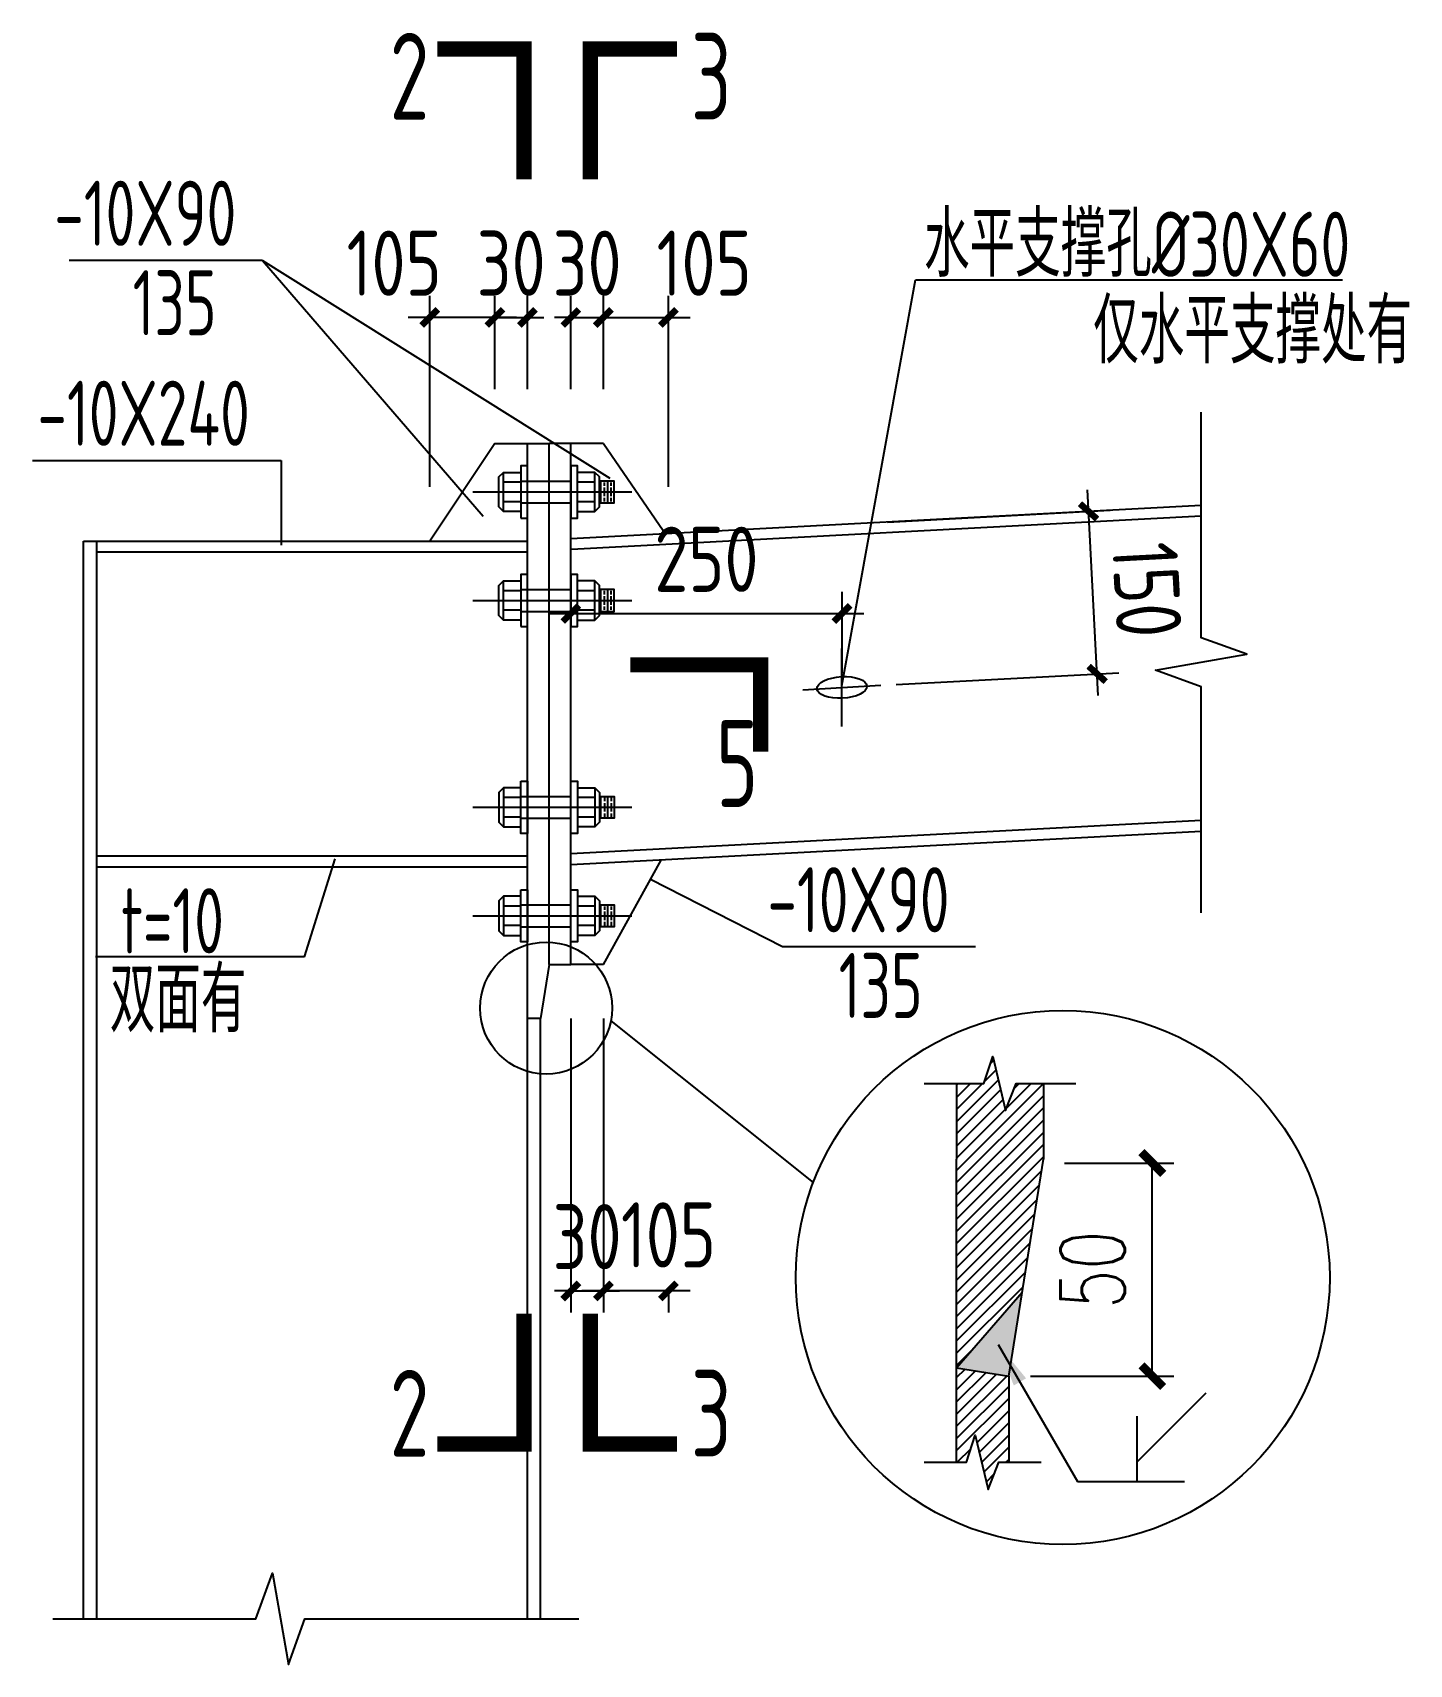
# Model space of a CAD drawing. Extents: x -89996 to 1006241, y -2176 to 440573.
# Drawn here: x 942376 to 948721, y 61317 to 68836 of the extents above; entities that cross this region are included whole.
import ezdxf
from ezdxf.enums import TextEntityAlignment as Align

# ---------------------------------------------------------------- set-up
doc = ezdxf.new("R2010")
doc.units = 0
doc.header["$LTSCALE"] = 1000
doc.header["$MEASUREMENT"] = 0
for name, color, linetype in [('AXIS', 3, 'Continuous'), ('DIM', 146, 'Continuous'), ('GL', 150, 'Continuous'), ('PUB_DIM', 3, 'Continuous'), ('PUB_TEXT', 7, 'Continuous'), ('PZ', 202, 'Continuous'), ('S-钢-钢柱线.......STEEL-COLUMN', 60, 'Continuous'), ('TEXT', 7, 'Continuous'), ('THIN', 7, 'Continuous'), ('引出线', 3, 'Continuous'), ('引线', 3, 'Continuous'), ('杆件(青色)', 4, 'Continuous')]:
    doc.layers.add(name, color=color, linetype=linetype)
doc.styles.add('_TCH_DIM_T3', font='SIMPLEX', dxfattribs={"width": 0.705882, "bigfont": 'GBCBIG'})
doc.styles.get("Standard").update_dxf_attribs({"font": 'gbenor.shx', "bigfont": 'gbcbig.shx'})
doc.styles.add('TSSD_Dimension', font='Tssdeng.shx', dxfattribs={"width": 0.8, "bigfont": 'hztxt.shx'})
doc.styles.add('TSSD_Norm', font='tssdeng.shx', dxfattribs={"bigfont": 'hztxt.shx'})
doc.styles.add('TSSD_Num', font='Tssdeng.shx', dxfattribs={"width": 0.7, "bigfont": 'hztxt.shx'})
doc.dimstyles.new('TCH_100_5', dxfattribs={"dimtxt": 297.5, "dimasz": 100, "dimexe": 100, "dimexo": 100, "dimgap": 126.25, "dimtad": 1, "dimdec": 0, "dimlfac": 0.2, "dimzin": 0, "dimdsep": 46, "dimtxsty": '_TCH_DIM_T3', "dimblk": 'ARCHTICK', "dimcen": 0.09, "dimclrd": 126, "dimclre": 126, "dimclrt": 7, "dimazin": 2, "dimtfac": 1, "dimtdec": 0, "dimtix": 1, "dimtmove": 2, "dimatfit": 3, "dimfxl": 0, "dimtolj": 1, "dimtzin": 0, "dimarcsym": 0})
doc.dimstyles.new('TSSD_20_100', dxfattribs={"dimtxt": 300, "dimasz": 75, "dimexe": 100, "dimexo": 250, "dimgap": 100, "dimtad": 1, "dimdec": 0, "dimlfac": 0.2, "dimzin": 0, "dimdsep": 46, "dimtxsty": 'TSSD_Dimension', "dimblk": 'ARCHTICK', "dimcen": 0, "dimdle": 100, "dimclrt": 7, "dimadec": 0, "dimazin": 0, "dimtfac": 1, "dimtdec": 0, "dimtix": 1, "dimtmove": 2, "dimatfit": 3, "dimfxl": 0, "dimtolj": 1, "dimtzin": 0, "dimarcsym": 0})
doc.dimstyles.new('TSSD_LEADER_STYLE_200.0', dxfattribs={"dimtxt": 0.18, "dimasz": 200, "dimexe": 0.18, "dimexo": 0.0625, "dimgap": 0.09, "dimtad": 0, "dimtih": 1, "dimtoh": 1, "dimdec": 4, "dimzin": 0, "dimdsep": 46, "dimtxsty": 'Standard', "dimcen": 0.09, "dimadec": 0, "dimazin": 0, "dimtfac": 1, "dimtdec": 4, "dimtofl": 0, "dimtmove": 0, "dimatfit": 3, "dimfxl": 0, "dimtolj": 1, "dimtzin": 0, "dimarcsym": 0})
pattern_1 = [(90, (613515.36, -791812.67), (31.8515994, 1e-11), []), (90, (613531.286, -791812.67), (31.8515994, 1e-11), [15.9257997, -7.9628998])]
pattern_2 = [(90, (613515.36, -791812.67), (31.8515994, 1e-11), []), (90, (613531.286, -791812.67), (31.8515994, 1e-11), [15.9257997, -7.9628998])]
pattern_3 = [(90, (613515.36, -792312.67), (31.8515994, 1e-11), []), (90, (613531.286, -792312.67), (31.8515994, 1e-11), [15.9257997, -7.9628998])]
pattern_4 = [(90, (613515.36, -792312.67), (31.8515994, 1e-11), []), (90, (613531.286, -792312.67), (31.8515994, 1e-11), [15.9257997, -7.9628998])]
pattern_5 = [(270, (613515.36, 923298.193), (31.8515994, -1e-11), []), (270, (613531.286, 923298.193), (31.8515994, -1e-11), [15.9257997, -7.9628998])]
pattern_6 = [(270, (613515.36, 923298.193), (31.8515994, -1e-11), []), (270, (613531.286, 923298.193), (31.8515994, -1e-11), [15.9257997, -7.9628998])]
pattern_7 = [(270, (613515.36, 923798.193), (31.8515994, -1e-11), []), (270, (613531.286, 923798.193), (31.8515994, -1e-11), [15.9257997, -7.9628998])]
pattern_8 = [(270, (613515.36, 923798.193), (31.8515994, -1e-11), []), (270, (613531.286, 923798.193), (31.8515994, -1e-11), [15.9257997, -7.9628998])]

# ---------------------------------------------------------------- blocks, each defined once
blk = doc.blocks.new('_ArchTick')
at = {"color": 0, "linetype": 'ByBlock', "const_width": 0.4}
blk.add_lwpolyline([(-0.5, -0.5), (0.5, 0.5)], dxfattribs=at)
blk = doc.blocks.new('*D963')
at = {"layer": 'Defpoints', "color": 0, "transparency": 16777216}
for p in [(946106.2, 66159.1), (944856.2, 65632.1), (946106.2, 65632.1)]:
    blk.add_point(p, dxfattribs=at)
at = {"layer": 'PUB_DIM', "color": 0, "lineweight": -2, "transparency": 16777216}
for p, q in [((944856.2, 65882.1), (944856.2, 66259.1)), ((946106.2, 65882.1), (946106.2, 66259.1)), ((944756.2, 66159.1), (946206.2, 66159.1))]:
    blk.add_line(p, q, dxfattribs=at)
at = {"layer": 'PUB_DIM', "color": 0, "lineweight": -2, "transparency": 16777216, "xscale": 75, "yscale": 75, "zscale": 75, "rotation": 180}
blk.add_blockref('_ArchTick', (944856.2, 66159.1), dxfattribs=at)
at = {"layer": 'PUB_DIM', "color": 0, "lineweight": -2, "transparency": 16777216, "xscale": 75, "yscale": 75, "zscale": 75}
blk.add_blockref('_ArchTick', (946106.2, 66159.1), dxfattribs=at)
at = {"layer": 'PUB_DIM', "color": 7, "transparency": 16777216, "insert": (945481.2, 66409.1), "char_height": 300, "attachment_point": 5, "style": 'TSSD_Dimension'}
blk.add_mtext('\\A1;250', dxfattribs=at)
blk = doc.blocks.new('*D964')
at = {"layer": 'Defpoints', "color": 0, "transparency": 16777216}
for p in [(947242.4, 66629.8), (946066.2, 66567.5), (946105.9, 65818.5)]:
    blk.add_point(p, dxfattribs=at)
at = {"layer": 'PUB_DIM', "color": 0, "lineweight": -2, "transparency": 16777216}
for p, q in [((947287.4, 65781), (947237.1, 66729.7)), ((946315.9, 66580.7), (947342.3, 66635.1)), ((946355.6, 65831.8), (947382, 65886.2))]:
    blk.add_line(p, q, dxfattribs=at)
at = {"layer": 'PUB_DIM', "color": 0, "lineweight": -2, "transparency": 16777216, "xscale": 75, "yscale": 75, "zscale": 75}
for p, rotation in [((947242.4, 66629.8), 93.03350658928557), ((947282.1, 65880.9), 273.0335065892856)]:
    blk.add_blockref('_ArchTick', p, dxfattribs=dict(at, rotation=rotation))
at = {"layer": 'PUB_DIM', "color": 7, "transparency": 16777216, "insert": (947511.9, 66268.6), "char_height": 300, "attachment_point": 5, "rotation": 273.03351, "style": 'TSSD_Dimension'}
blk.add_mtext('\\A1;150', dxfattribs=at)
blk = doc.blocks.new('*D965')
at = {"layer": 'Defpoints', "color": 0, "transparency": 16777216}
for p in [(944656.2, 67523.3), (944506.2, 66942.8), (944656.2, 66942.8)]:
    blk.add_point(p, dxfattribs=at)
at = {"layer": 'DIM', "color": 0, "lineweight": -2, "transparency": 16777216}
for p, q in [((944506.2, 67192.8), (944506.2, 67623.3)), ((944656.2, 67192.8), (944656.2, 67623.3)), ((944506.2, 67523.3), (944431.2, 67523.3)), ((944506.2, 67523.3), (944656.2, 67523.3)), ((944656.2, 67523.3), (944731.2, 67523.3))]:
    blk.add_line(p, q, dxfattribs=at)
at = {"layer": 'DIM', "color": 0, "lineweight": -2, "transparency": 16777216, "xscale": 75, "yscale": 75, "zscale": 75}
blk.add_blockref('_ArchTick', (944506.2, 67523.3), dxfattribs=at)
at = {"layer": 'DIM', "color": 0, "lineweight": -2, "transparency": 16777216, "xscale": 75, "yscale": 75, "zscale": 75, "rotation": 180}
blk.add_blockref('_ArchTick', (944656.2, 67523.3), dxfattribs=at)
at = {"layer": 'DIM', "color": 7, "transparency": 16777216, "insert": (944581.2, 67773.3), "char_height": 300, "attachment_point": 5, "style": 'TSSD_Dimension'}
blk.add_mtext('\\A1;30', dxfattribs=at)
blk = doc.blocks.new('*D966')
at = {"layer": 'Defpoints', "color": 0, "transparency": 16777216}
for p in [(945006.2, 67523.3), (944856.2, 66942.8), (945006.2, 66942.8)]:
    blk.add_point(p, dxfattribs=at)
at = {"layer": 'DIM', "color": 0, "lineweight": -2, "transparency": 16777216}
for p, q in [((944856.2, 67192.8), (944856.2, 67623.3)), ((945006.2, 67192.8), (945006.2, 67623.3)), ((944856.2, 67523.3), (944781.2, 67523.3)), ((944856.2, 67523.3), (945006.2, 67523.3)), ((945006.2, 67523.3), (945081.2, 67523.3))]:
    blk.add_line(p, q, dxfattribs=at)
at = {"layer": 'DIM', "color": 0, "lineweight": -2, "transparency": 16777216, "xscale": 75, "yscale": 75, "zscale": 75}
blk.add_blockref('_ArchTick', (944856.2, 67523.3), dxfattribs=at)
at = {"layer": 'DIM', "color": 0, "lineweight": -2, "transparency": 16777216, "xscale": 75, "yscale": 75, "zscale": 75, "rotation": 180}
blk.add_blockref('_ArchTick', (945006.2, 67523.3), dxfattribs=at)
at = {"layer": 'DIM', "color": 7, "transparency": 16777216, "insert": (944931.2, 67773.3), "char_height": 300, "attachment_point": 5, "style": 'TSSD_Dimension'}
blk.add_mtext('\\A1;30', dxfattribs=at)
blk = doc.blocks.new('*D967')
at = {"layer": 'Defpoints', "color": 0, "transparency": 16777216}
for p in [(944206.2, 67523.3), (944506.2, 66942.8), (944206.2, 66492.8)]:
    blk.add_point(p, dxfattribs=at)
at = {"layer": 'DIM', "color": 0, "lineweight": -2, "transparency": 16777216}
for p, q in [((944206.2, 66742.8), (944206.2, 67623.3)), ((944506.2, 67192.8), (944506.2, 67623.3)), ((944606.2, 67523.3), (944106.2, 67523.3))]:
    blk.add_line(p, q, dxfattribs=at)
at = {"layer": 'DIM', "color": 0, "lineweight": -2, "transparency": 16777216, "xscale": 75, "yscale": 75, "zscale": 75, "rotation": 180}
blk.add_blockref('_ArchTick', (944206.2, 67523.3), dxfattribs=at)
at = {"layer": 'DIM', "color": 0, "lineweight": -2, "transparency": 16777216, "xscale": 75, "yscale": 75, "zscale": 75}
blk.add_blockref('_ArchTick', (944506.2, 67523.3), dxfattribs=at)
at = {"layer": 'DIM', "color": 7, "transparency": 16777216, "insert": (944041.8, 67773.3), "char_height": 300, "attachment_point": 5, "style": 'TSSD_Dimension'}
blk.add_mtext('\\A1;105', dxfattribs=at)
blk = doc.blocks.new('*D968')
at = {"layer": 'Defpoints', "color": 0, "transparency": 16777216}
for p in [(945306.2, 67523.3), (945006.2, 66942.8), (945306.2, 66492.8)]:
    blk.add_point(p, dxfattribs=at)
at = {"layer": 'DIM', "color": 0, "lineweight": -2, "transparency": 16777216}
for p, q in [((945006.2, 67192.8), (945006.2, 67623.3)), ((945306.2, 66742.8), (945306.2, 67623.3)), ((944906.2, 67523.3), (945406.2, 67523.3))]:
    blk.add_line(p, q, dxfattribs=at)
at = {"layer": 'DIM', "color": 0, "lineweight": -2, "transparency": 16777216, "xscale": 75, "yscale": 75, "zscale": 75, "rotation": 180}
blk.add_blockref('_ArchTick', (945006.2, 67523.3), dxfattribs=at)
at = {"layer": 'DIM', "color": 0, "lineweight": -2, "transparency": 16777216, "xscale": 75, "yscale": 75, "zscale": 75}
blk.add_blockref('_ArchTick', (945306.2, 67523.3), dxfattribs=at)
at = {"layer": 'DIM', "color": 7, "transparency": 16777216, "insert": (945470.6, 67773.3), "char_height": 300, "attachment_point": 5, "style": 'TSSD_Dimension'}
blk.add_mtext('\\A1;105', dxfattribs=at)
blk = doc.blocks.new('*D969')
at = {"layer": 'Defpoints', "color": 0, "transparency": 16777216}
for p in [(944856.2, 64542.8), (945006.2, 64542.8), (945006.2, 63038.1)]:
    blk.add_point(p, dxfattribs=at)
at = {"layer": 'DIM', "color": 0, "lineweight": -2, "transparency": 16777216}
for p, q in [((944856.2, 64292.8), (944856.2, 62938.1)), ((945006.2, 64292.8), (945006.2, 62938.1)), ((944856.2, 63038.1), (944781.2, 63038.1)), ((944856.2, 63038.1), (945006.2, 63038.1)), ((945006.2, 63038.1), (945081.2, 63038.1))]:
    blk.add_line(p, q, dxfattribs=at)
at = {"layer": 'DIM', "color": 0, "lineweight": -2, "transparency": 16777216, "xscale": 75, "yscale": 75, "zscale": 75}
blk.add_blockref('_ArchTick', (944856.2, 63038.1), dxfattribs=at)
at = {"layer": 'DIM', "color": 0, "lineweight": -2, "transparency": 16777216, "xscale": 75, "yscale": 75, "zscale": 75, "rotation": 180}
blk.add_blockref('_ArchTick', (945006.2, 63038.1), dxfattribs=at)
at = {"layer": 'DIM', "color": 7, "transparency": 16777216, "insert": (944931.2, 63288.1), "char_height": 300, "attachment_point": 5, "style": 'TSSD_Dimension'}
blk.add_mtext('\\A1;30', dxfattribs=at)
blk = doc.blocks.new('*D970')
at = {"layer": 'Defpoints', "color": 0, "transparency": 16777216}
for p in [(945006.2, 64542.8), (945306.2, 63296.2), (945006.2, 63038.1)]:
    blk.add_point(p, dxfattribs=at)
at = {"layer": 'DIM', "color": 0, "lineweight": -2, "transparency": 16777216}
for p, q in [((945006.2, 64292.8), (945006.2, 62938.1)), ((945406.2, 63038.1), (944906.2, 63038.1)), ((945306.2, 63046.2), (945306.2, 62938.1))]:
    blk.add_line(p, q, dxfattribs=at)
at = {"layer": 'DIM', "color": 0, "lineweight": -2, "transparency": 16777216, "xscale": 75, "yscale": 75, "zscale": 75, "rotation": 180}
blk.add_blockref('_ArchTick', (945006.2, 63038.1), dxfattribs=at)
at = {"layer": 'DIM', "color": 0, "lineweight": -2, "transparency": 16777216, "xscale": 75, "yscale": 75, "zscale": 75}
blk.add_blockref('_ArchTick', (945306.2, 63038.1), dxfattribs=at)
at = {"layer": 'DIM', "color": 7, "transparency": 16777216, "insert": (945306.2, 63296.2), "char_height": 300, "attachment_point": 5, "style": 'TSSD_Dimension'}
blk.add_mtext('\\A1;105', dxfattribs=at)
blk = doc.blocks.new('*D1098')
at = {"layer": 'Defpoints', "color": 0, "transparency": 16777216}
for p in [(947031.7, 63627.2), (947536.3, 63627.2), (946874.6, 62645.5)]:
    blk.add_point(p, dxfattribs=at)
at = {"layer": 'GL', "color": 126, "lineweight": -2, "transparency": 16777216}
for p, q in [((947131.7, 63627.2), (947636.3, 63627.2)), ((947536.3, 62645.5), (947536.3, 63627.2)), ((946974.6, 62645.5), (947636.3, 62645.5))]:
    blk.add_line(p, q, dxfattribs=at)
at = {"layer": 'GL', "color": 126, "lineweight": -2, "transparency": 16777216, "xscale": 100, "yscale": 100, "zscale": 100}
for p, rotation in [((947536.3, 63627.2), 90), ((947536.3, 62645.5), 270)]:
    blk.add_blockref('_ArchTick', p, dxfattribs=dict(at, rotation=rotation))
at = {"layer": 'GL', "color": 7, "transparency": 16777216, "insert": (947261.3, 63136.4), "char_height": 297.5, "attachment_point": 5, "rotation": 90, "style": '_TCH_DIM_T3'}
blk.add_mtext('\\A1;50', dxfattribs=at)
blk = doc.blocks.new('_WELD008')
at = {"color": 0, "linetype": 'ByBlock'}
for p, q in [((0, 0.3), (1.061, 1.361)), ((0, 0), (0, 1))]:
    blk.add_line(p, q, dxfattribs=at)
for tag, p in [('C', (1.286, 1.416)), ('B', (0.288, 0.856)), ('A', (-0.303, -0.009))]:
    blk.add_attdef(tag, text='', height=0.8, dxfattribs=at).set_placement(p, align=Align.CENTER)

msp = doc.modelspace()

# ---------------------------------------------------------------- hatches: boundary and pattern name
at = {"layer": 'AXIS'}
msp.add_hatch(color=256, dxfattribs=at).paths.add_polyline_path([(946936.47, 63032.24), (946634.59, 62683.86), (946874.59, 62645.46)])
at = {"layer": 'PZ'}
h = msp.add_hatch(dxfattribs=at)
h.set_pattern_fill('ANSI31', color=256, scale=25, style=0)
h.set_pattern_definition([(45, (191684.562, -776781.538), (-28.0633004, 28.0633004), [])])
h.paths.add_polyline_path([(946859.74, 63868.68), (946800.59, 64118.37), (946760.59, 63993.37), (946634.59, 63993.37), (946634.59, 63645.46), (946634.59, 62683.86), (946936.47, 63032.24), (947034.59, 63645.46), (947034.59, 63993.37), (946908.59, 63993.37)])
h.paths.add_polyline_path([(946634.59, 62683.86), (946634.59, 62248.34), (946680.59, 62248.34), (946720.59, 62373.34), (946779.74, 62123.65), (946828.59, 62248.34), (946874.59, 62248.34), (946874.59, 62645.46)])
at = {"layer": '杆件(青色)'}
h = msp.add_hatch(dxfattribs=at)
h.set_pattern_fill('BRASS', color=256, scale=5.016, angle=90, style=0)
h.set_pattern_definition(pattern_1)
h.paths.add_polyline_path([(944987.83, 66769.46), (945056.55, 66769.46), (945056.55, 66669.14), (944987.83, 66669.14)])
h = msp.add_hatch(dxfattribs=at)
h.set_pattern_fill('BRASS', color=256, scale=5.016, angle=90, style=0)
h.set_pattern_definition(pattern_2)
h.paths.add_polyline_path([(944987.83, 66769.46), (945056.55, 66769.46), (945056.55, 66669.14), (944987.83, 66669.14)])
h = msp.add_hatch(dxfattribs=at)
h.set_pattern_fill('BRASS', color=256, scale=5.016, angle=90, style=0)
h.set_pattern_definition(pattern_1)
h.paths.add_polyline_path([(944987.83, 66769.46), (945056.55, 66769.46), (945056.55, 66669.14), (944987.83, 66669.14)])
h = msp.add_hatch(dxfattribs=at)
h.set_pattern_fill('BRASS', color=256, scale=5.016, angle=90, style=0)
h.set_pattern_definition(pattern_2)
h.paths.add_polyline_path([(944987.83, 66769.46), (945056.55, 66769.46), (945056.55, 66669.14), (944987.83, 66669.14)])
h = msp.add_hatch(dxfattribs=at)
h.set_pattern_fill('BRASS', color=256, scale=5.016, angle=90, style=0)
h.set_pattern_definition(pattern_3)
h.paths.add_polyline_path([(944987.83, 66269.46), (945056.55, 66269.46), (945056.55, 66169.14), (944987.83, 66169.14)])
h = msp.add_hatch(dxfattribs=at)
h.set_pattern_fill('BRASS', color=256, scale=5.016, angle=90, style=0)
h.set_pattern_definition(pattern_4)
h.paths.add_polyline_path([(944987.83, 66269.46), (945056.55, 66269.46), (945056.55, 66169.14), (944987.83, 66169.14)])
h = msp.add_hatch(dxfattribs=at)
h.set_pattern_fill('BRASS', color=256, scale=5.016, angle=90, style=0)
h.set_pattern_definition(pattern_3)
h.paths.add_polyline_path([(944987.83, 66269.46), (945056.55, 66269.46), (945056.55, 66169.14), (944987.83, 66169.14)])
h = msp.add_hatch(dxfattribs=at)
h.set_pattern_fill('BRASS', color=256, scale=5.016, angle=90, style=0)
h.set_pattern_definition(pattern_4)
h.paths.add_polyline_path([(944987.83, 66269.46), (945056.55, 66269.46), (945056.55, 66169.14), (944987.83, 66169.14)])
h = msp.add_hatch(dxfattribs=at)
h.set_pattern_fill('BRASS', color=256, scale=5.016, angle=90, style=0)
h.set_pattern_definition(pattern_7)
h.paths.add_polyline_path([(944987.83, 65216.06), (945056.55, 65216.06), (945056.55, 65316.38), (944987.83, 65316.38)])
h = msp.add_hatch(dxfattribs=at)
h.set_pattern_fill('BRASS', color=256, scale=5.016, angle=90, style=0)
h.set_pattern_definition(pattern_8)
h.paths.add_polyline_path([(944987.83, 65216.06), (945056.55, 65216.06), (945056.55, 65316.38), (944987.83, 65316.38)])
h = msp.add_hatch(dxfattribs=at)
h.set_pattern_fill('BRASS', color=256, scale=5.016, angle=90, style=0)
h.set_pattern_definition(pattern_7)
h.paths.add_polyline_path([(944987.83, 65216.06), (945056.55, 65216.06), (945056.55, 65316.38), (944987.83, 65316.38)])
h = msp.add_hatch(dxfattribs=at)
h.set_pattern_fill('BRASS', color=256, scale=5.016, angle=90, style=0)
h.set_pattern_definition(pattern_8)
h.paths.add_polyline_path([(944987.83, 65216.06), (945056.55, 65216.06), (945056.55, 65316.38), (944987.83, 65316.38)])
h = msp.add_hatch(dxfattribs=at)
h.set_pattern_fill('BRASS', color=256, scale=5.016, angle=90, style=0)
h.set_pattern_definition(pattern_5)
h.paths.add_polyline_path([(944987.83, 64716.06), (945056.55, 64716.06), (945056.55, 64816.38), (944987.83, 64816.38)])
h = msp.add_hatch(dxfattribs=at)
h.set_pattern_fill('BRASS', color=256, scale=5.016, angle=90, style=0)
h.set_pattern_definition(pattern_6)
h.paths.add_polyline_path([(944987.83, 64716.06), (945056.55, 64716.06), (945056.55, 64816.38), (944987.83, 64816.38)])
h = msp.add_hatch(dxfattribs=at)
h.set_pattern_fill('BRASS', color=256, scale=5.016, angle=90, style=0)
h.set_pattern_definition(pattern_5)
h.paths.add_polyline_path([(944987.83, 64716.06), (945056.55, 64716.06), (945056.55, 64816.38), (944987.83, 64816.38)])
h = msp.add_hatch(dxfattribs=at)
h.set_pattern_fill('BRASS', color=256, scale=5.016, angle=90, style=0)
h.set_pattern_definition(pattern_6)
h.paths.add_polyline_path([(944987.83, 64716.06), (945056.55, 64716.06), (945056.55, 64816.38), (944987.83, 64816.38)])

# ---------------------------------------------------------------- linework, layer by layer
msp.add_ellipse((946105.9, 65818.53), major_axis=(115.15, 6.04), ratio=0.4321199)
at = {"layer": 'AXIS'}
for p, q in [((944405.27, 66719.3), (945137, 66719.3)), ((944405.27, 66219.3), (945137, 66219.3)), ((946105.9, 65638.53), (946105.9, 65998.53)), ((945925.99, 65807.62), (946285.82, 65829.44)), ((944405.27, 65266.22), (945137, 65266.22)), ((944405.27, 64766.22), (945137, 64766.22)), ((945040.6, 64282.19), (945973.62, 63537.4)), ((946634.59, 62683.86), (946936.47, 63032.24)), ((946634.59, 62683.86), (946874.59, 62645.46)), ((947192.21, 62160.39), (947684.6, 62160.39))]:
    msp.add_line(p, q, dxfattribs=at)
for points in [[(946484.59, 63993.37), (946634.59, 63993.37), (946760.59, 63993.37), (946800.59, 64118.37), (946859.74, 63868.68), (946908.59, 63993.37), (947034.59, 63993.37), (947184.59, 63993.37)], [(946484.59, 62248.34), (946634.59, 62248.34), (946680.59, 62248.34), (946720.59, 62373.34), (946779.74, 62123.65), (946828.59, 62248.34), (946874.59, 62248.34), (947024.59, 62248.34)]]:
    msp.add_lwpolyline(points, dxfattribs=at)
msp.add_circle((947123.55, 63099.63), 1230.44, dxfattribs=at)
at = {"layer": 'GL'}
for p, q in [((945006.2, 66942.76), (944756.2, 66942.76)), ((944856.2, 64542.76), (944856.2, 66942.76)), ((945006.2, 66942.76), (945281.2, 66542.19)), ((947761.63, 66657.33), (944856.2, 66503.36)), ((947761.63, 66607.26), (944858.84, 66453.43)), ((947761.63, 65205.3), (944856.2, 65051.32)), ((947761.63, 65155.22), (944856.2, 65001.25)), ((945006.2, 64542.76), (945273.36, 65023.36)), ((944756.2, 64542.76), (944856.2, 64542.76)), ((945006.2, 64542.76), (944856.2, 64542.76))]:
    msp.add_line(p, q, dxfattribs=at)
at = {"layer": 'PUB_DIM'}
for p, q in [((943434.7, 67786.46), (942544.6, 67786.46)), ((943434.7, 67786.46), (944452.13, 66607.34)), ((943434.7, 67786.46), (945036.19, 66782.69)), ((942375.52, 66864.92), (943520.91, 66864.92)), ((943520.91, 66864.92), (943520.91, 66474.01)), ((943629.29, 64577.27), (943769.43, 65028.6)), ((945831.65, 64623.44), (945223.17, 64933.08)), ((946721.75, 64623.44), (945831.65, 64623.44)), ((943629.29, 64577.27), (942665.23, 64577.27))]:
    msp.add_line(p, q, dxfattribs=at)
at = {"layer": 'PUB_DIM', "const_width": 70}
for points in [[(944640.73, 68160.26), (944640.73, 68760.26), (944240.73, 68760.26)], [(944945.98, 68160.26), (944945.98, 68760.26), (945345.98, 68760.26)], [(945131.04, 65922.76), (945731.04, 65922.76), (945731.04, 65522.76)], [(944640.73, 62932.91), (944640.73, 62332.91), (944240.73, 62332.91)], [(944945.98, 62932.91), (944945.98, 62332.91), (945345.98, 62332.91)]]:
    msp.add_lwpolyline(points, dxfattribs=at)
at = {"layer": 'PUB_DIM'}
for points in [[(947761.63, 64780.59), (947761.63, 65821.51), (947551.63, 65897.95), (947971.63, 65972.01), (947761.63, 66046.51), (947761.63, 67087.44)], [(942469.14, 61527.4), (943404.49, 61527.4), (943480.93, 61737.4), (943554.99, 61317.4), (943629.49, 61527.4), (944892.98, 61527.4)]]:
    msp.add_lwpolyline(points, dxfattribs=at)
at = {"layer": 'PZ'}
for p, q in [((946634.59, 63993.37), (946634.59, 63645.46)), ((947034.59, 63993.37), (947034.59, 63645.46)), ((946634.59, 62248.34), (946634.59, 63645.46)), ((946874.59, 62645.46), (947034.59, 63645.46)), ((946874.59, 62645.46), (946874.59, 62248.34))]:
    msp.add_line(p, q, dxfattribs=at)
at = {"layer": 'S-钢-钢柱线.......STEEL-COLUMN'}
for p, q in [((944506.2, 66942.76), (944206.2, 66492.76)), ((944506.2, 66942.76), (944656.2, 66942.76)), ((944656.2, 66942.76), (944756.2, 66942.76)), ((944656.2, 64292.76), (944656.2, 66942.76)), ((944756.2, 64542.76), (944756.2, 66942.76)), ((942610.74, 61527.4), (942610.74, 66492.76)), ((942610.74, 66492.76), (944656.2, 66492.76)), ((942670.74, 61527.4), (942670.74, 66492.76)), ((942670.74, 66442.76), (944656.2, 66442.76)), ((942670.74, 65042.76), (944656.2, 65042.76)), ((942670.74, 64992.76), (944656.2, 64992.76)), ((944756.2, 64542.76), (944716.2, 64292.76)), ((944656.73, 61527.4), (944656.2, 64292.76)), ((944716.2, 64292.76), (944656.2, 64292.76)), ((944716.73, 61527.4), (944716.2, 64292.76))]:
    msp.add_line(p, q, dxfattribs=at)
at = {"layer": '引出线'}
msp.add_circle((944742.23, 64341.46), 304.2, dxfattribs=at)
at = {"layer": '引线'}
for p, q in [((946105.97, 65825.66), (946444.9, 67697.1)), ((946444.9, 67697.1), (948412.71, 67697.1))]:
    msp.add_line(p, q, dxfattribs=at)
at = {"layer": '杆件(青色)'}
for p, q in [((944656.2, 66839.69), (944626.1, 66839.69)), ((944656.2, 66839.69), (944626.1, 66839.69)), ((944656.2, 66839.69), (944626.1, 66839.69)), ((944656.2, 66839.69), (944626.1, 66839.69)), ((944545.84, 66629.02), (944545.84, 66809.59)), ((944626.1, 66764.45), (944545.84, 66764.45)), ((944626.1, 66769.46), (944856.2, 66769.46)), ((944966.55, 66764.45), (944886.29, 66764.45)), ((944966.55, 66629.02), (944966.55, 66809.59)), ((944626.1, 66674.16), (944545.84, 66674.16)), ((944626.1, 66669.14), (944856.2, 66669.14)), ((944966.55, 66674.16), (944886.29, 66674.16)), ((944656.2, 66339.69), (944626.1, 66339.69)), ((944656.2, 66339.69), (944626.1, 66339.69)), ((944656.2, 66339.69), (944626.1, 66339.69)), ((944656.2, 66339.69), (944626.1, 66339.69)), ((944545.84, 66129.02), (944545.84, 66309.59)), ((944626.1, 66264.45), (944545.84, 66264.45)), ((944626.1, 66269.46), (944856.2, 66269.46)), ((944966.55, 66264.45), (944886.29, 66264.45)), ((944966.55, 66129.02), (944966.55, 66309.59)), ((944626.1, 66174.16), (944545.84, 66174.16)), ((944626.1, 66169.14), (944856.2, 66169.14)), ((944966.55, 66174.16), (944886.29, 66174.16)), ((944545.84, 65356.51), (944545.84, 65175.93)), ((944966.55, 65356.51), (944966.55, 65175.93)), ((944626.1, 65311.36), (944545.84, 65311.36)), ((944626.1, 65316.38), (944856.2, 65316.38)), ((944966.55, 65311.36), (944886.29, 65311.36)), ((944626.1, 65221.07), (944545.84, 65221.07)), ((944626.1, 65216.06), (944856.2, 65216.06)), ((944966.55, 65221.07), (944886.29, 65221.07)), ((944656.2, 65145.83), (944626.1, 65145.83)), ((944656.2, 65145.83), (944626.1, 65145.83)), ((944656.2, 65145.83), (944626.1, 65145.83)), ((944656.2, 65145.83), (944626.1, 65145.83)), ((944545.84, 64856.51), (944545.84, 64675.93)), ((944626.1, 64811.36), (944545.84, 64811.36)), ((944626.1, 64816.38), (944856.2, 64816.38)), ((944966.55, 64811.36), (944886.29, 64811.36)), ((944966.55, 64856.51), (944966.55, 64675.93)), ((944626.1, 64721.07), (944545.84, 64721.07)), ((944626.1, 64716.06), (944856.2, 64716.06)), ((944966.55, 64721.07), (944886.29, 64721.07)), ((944656.2, 64645.83), (944626.1, 64645.83)), ((944656.2, 64645.83), (944626.1, 64645.83)), ((944656.2, 64645.83), (944626.1, 64645.83)), ((944656.2, 64645.83), (944626.1, 64645.83))]:
    msp.add_line(p, q, dxfattribs=at)
for points in [[(944626.1, 66598.92), (944656.2, 66598.92), (944656.2, 66839.69), (944626.1, 66839.69)], [(944856.2, 66598.92), (944886.29, 66598.92), (944886.29, 66839.69), (944856.2, 66839.69)], [(944626.1, 66098.92), (944656.2, 66098.92), (944656.2, 66339.69), (944626.1, 66339.69)], [(944856.2, 66098.92), (944886.29, 66098.92), (944886.29, 66339.69), (944856.2, 66339.69)], [(944626.1, 65386.6), (944656.2, 65386.6), (944656.2, 65145.83), (944626.1, 65145.83)], [(944856.2, 65386.6), (944886.29, 65386.6), (944886.29, 65145.83), (944856.2, 65145.83)], [(944626.1, 64886.6), (944656.2, 64886.6), (944656.2, 64645.83), (944626.1, 64645.83)], [(944856.2, 64886.6), (944886.29, 64886.6), (944886.29, 64645.83), (944856.2, 64645.83)]]:
    msp.add_lwpolyline(points, close=True, dxfattribs=at)
for points in [[(944626.1, 66629.02), (944545.84, 66629.02), (944524.56, 66650.3), (944524.56, 66788.31), (944545.84, 66809.59), (944626.1, 66809.59)], [(944886.29, 66629.02), (944966.55, 66629.02), (944987.83, 66650.3), (944987.83, 66788.31), (944966.55, 66809.59), (944886.29, 66809.59)], [(944987.83, 66669.14), (945056.55, 66669.14), (945056.55, 66769.46), (944987.83, 66769.46)], [(944626.1, 66129.02), (944545.84, 66129.02), (944524.56, 66150.3), (944524.56, 66288.31), (944545.84, 66309.59), (944626.1, 66309.59)], [(944886.29, 66129.02), (944966.55, 66129.02), (944987.83, 66150.3), (944987.83, 66288.31), (944966.55, 66309.59), (944886.29, 66309.59)], [(944987.83, 66169.14), (945056.55, 66169.14), (945056.55, 66269.46), (944987.83, 66269.46)], [(944626.1, 65356.51), (944545.84, 65356.51), (944524.56, 65335.23), (944524.56, 65197.21), (944545.84, 65175.93), (944626.1, 65175.93)], [(944886.29, 65356.51), (944966.55, 65356.51), (944987.83, 65335.23), (944987.83, 65197.21), (944966.55, 65175.93), (944886.29, 65175.93)], [(944987.83, 65316.38), (945056.55, 65316.38), (945056.55, 65216.06), (944987.83, 65216.06)], [(944626.1, 64856.51), (944545.84, 64856.51), (944524.56, 64835.23), (944524.56, 64697.21), (944545.84, 64675.93), (944626.1, 64675.93)], [(944886.29, 64856.51), (944966.55, 64856.51), (944987.83, 64835.23), (944987.83, 64697.21), (944966.55, 64675.93), (944886.29, 64675.93)], [(944987.83, 64816.38), (945056.55, 64816.38), (945056.55, 64716.06), (944987.83, 64716.06)]]:
    msp.add_lwpolyline(points, dxfattribs=at)

# ---------------------------------------------------------------- block references
at = {"layer": 'AXIS', "xscale": 300, "yscale": 300, "zscale": 300}
msp.add_blockref('_WELD008', (947466.07, 62160.39), dxfattribs=at)

# ---------------------------------------------------------------- texts
at = {"layer": 'PUB_TEXT', "style": 'TSSD_Num', "width": 0.7}
for s, p in [('2', (944021.33, 68434.3)), ('3', (945409.47, 68434.3)), ('5', (945525.8, 65268.03)), ('2', (944021.33, 62274.26)), ('3', (945409.47, 62274.26))]:
    msp.add_text(s, height=400, dxfattribs=at).set_placement(p)
at = {"layer": 'TEXT', "style": 'TSSD_Norm', "width": 0.7}
for s, p in [('-10X90', (942475.2, 67853.39)), ('135', (942836.46, 67441.08)), ('-10X240', (942397.47, 66931.84)), ('-10X90', (945762.26, 64690.37)), ('t=10', (942782.07, 64593.43)), ('135', (946090.96, 64295.19)), ('双面有', (942730.97, 64229.33))]:
    msp.add_text(s, height=300, dxfattribs=at).set_placement(p)
at = {"layer": 'THIN', "style": 'TSSD_Norm', "width": 0.7}
for s, p in [('水平支撑孔%%c30X60', (946484.08, 67710.69)), ('仅水平支撑处有', (947264.05, 67311.04))]:
    msp.add_text(s, height=300, dxfattribs=at).set_placement(p)

# ---------------------------------------------------------------- dimensions: what is measured, and where the dimension line sits
at = {"layer": 'DIM'}
for base, p1, p2, picture, middle in [((944206.2, 67523.33), (944506.2, 66942.76), (944206.2, 66492.76), '*D967', (944041.77, 67773.33)), ((945006.2, 63038.08), (945306.2, 63296.22), (945006.2, 64542.76), '*D970', (945306.2, 63296.22))]:
    dim = msp.add_linear_dim(base=base, p1=p1, p2=p2, angle=180, text='105', dimstyle='TSSD_20_100', dxfattribs=at)
    dim.commit()
    dim.dimension.update_dxf_attribs({"geometry": picture, "text_midpoint": middle, "dimtype": 128})
for base, p1, p2, picture, middle in [((944656.2, 67523.33), (944506.2, 66942.76), (944656.2, 66942.76), '*D965', (944581.2, 67773.33)), ((945006.2, 67523.33), (944856.2, 66942.76), (945006.2, 66942.76), '*D966', (944931.2, 67773.33)), ((945006.2, 63038.08), (944856.2, 64542.76), (945006.2, 64542.76), '*D969', (944931.2, 63288.08))]:
    dim = msp.add_linear_dim(base=base, p1=p1, p2=p2, dimstyle='TSSD_20_100', dxfattribs=at)
    dim.commit()
    dim.dimension.update_dxf_attribs({"geometry": picture, "text_midpoint": middle})
dim = msp.add_linear_dim(base=(945306.2, 67523.33), p1=(945006.2, 66942.76), p2=(945306.2, 66492.76), text='105', dimstyle='TSSD_20_100', dxfattribs=at)
dim.commit()
dim.dimension.update_dxf_attribs({"geometry": '*D968', "text_midpoint": (945470.62, 67773.33), "dimtype": 128})
at = {"layer": 'GL'}
dim = msp.add_linear_dim(base=(947536.31, 63627.25), p1=(946874.59, 62645.46), p2=(947031.67, 63627.25), angle=90, text='50', dimstyle='TCH_100_5', dxfattribs=at)
dim.commit()
dim.dimension.update_dxf_attribs({"geometry": '*D1098', "text_midpoint": (947261.31, 63136.36)})
at = {"layer": 'PUB_DIM'}
for p1, p2, distance, picture, middle in [((946105.9, 65818.53), (946066.21, 66567.48), -1177.87, '*D964', (947511.93, 66268.57)), ((944856.2, 65632.05), (946106.2, 65632.05), 527.02, '*D963', (945481.2, 66409.08))]:
    dim = msp.add_aligned_dim(p1=p1, p2=p2, distance=distance, dimstyle='TSSD_20_100', dxfattribs=at)
    dim.commit()
    dim.dimension.update_dxf_attribs({"geometry": picture, "text_midpoint": middle})

# ---------------------------------------------------------------- leaders
at = {"layer": 'AXIS'}
msp.add_leader([(946825.75, 62791.86), (947192.21, 62160.39)], dimstyle='TSSD_LEADER_STYLE_200.0', dxfattribs=at)

doc.saveas('drawing.dxf')
